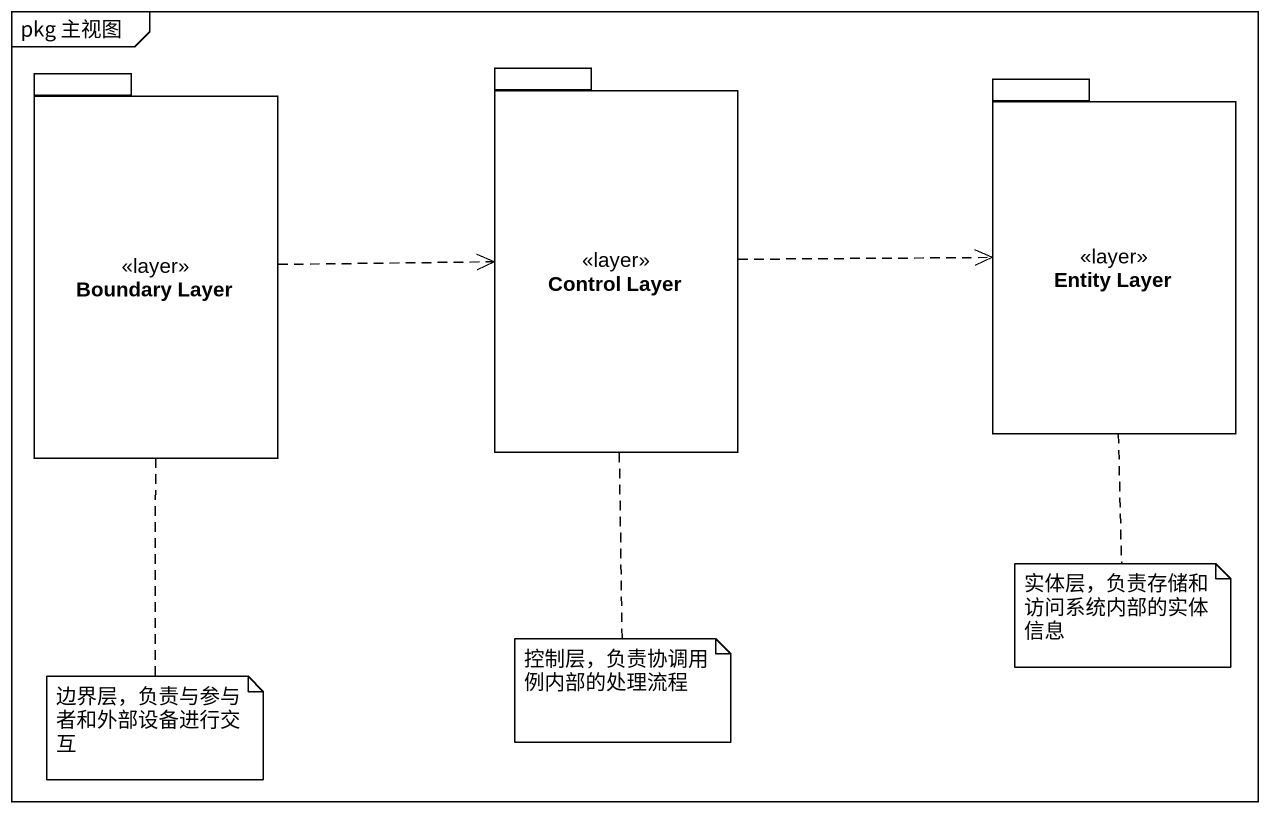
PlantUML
@startuml
mainframe pkg 主视图
package "Boundary Layer" as Boundary_Layer <<layer>> {
}
package "Control Layer" as Control_Layer <<layer>> {
}
package "Entity Layer" as Entity_Layer <<layer>> {
}
Boundary_Layer .right.> Control_Layer
Control_Layer .right.> Entity_Layer
note bottom of Control_Layer : 控制层，负责协调用例内部的处理流程
note bottom of Entity_Layer : 实体层，负责存储和访问系统内部的实体信息
note bottom of Boundary_Layer : 边界层，负责与参与者和外部设备进行交互
@enduml
